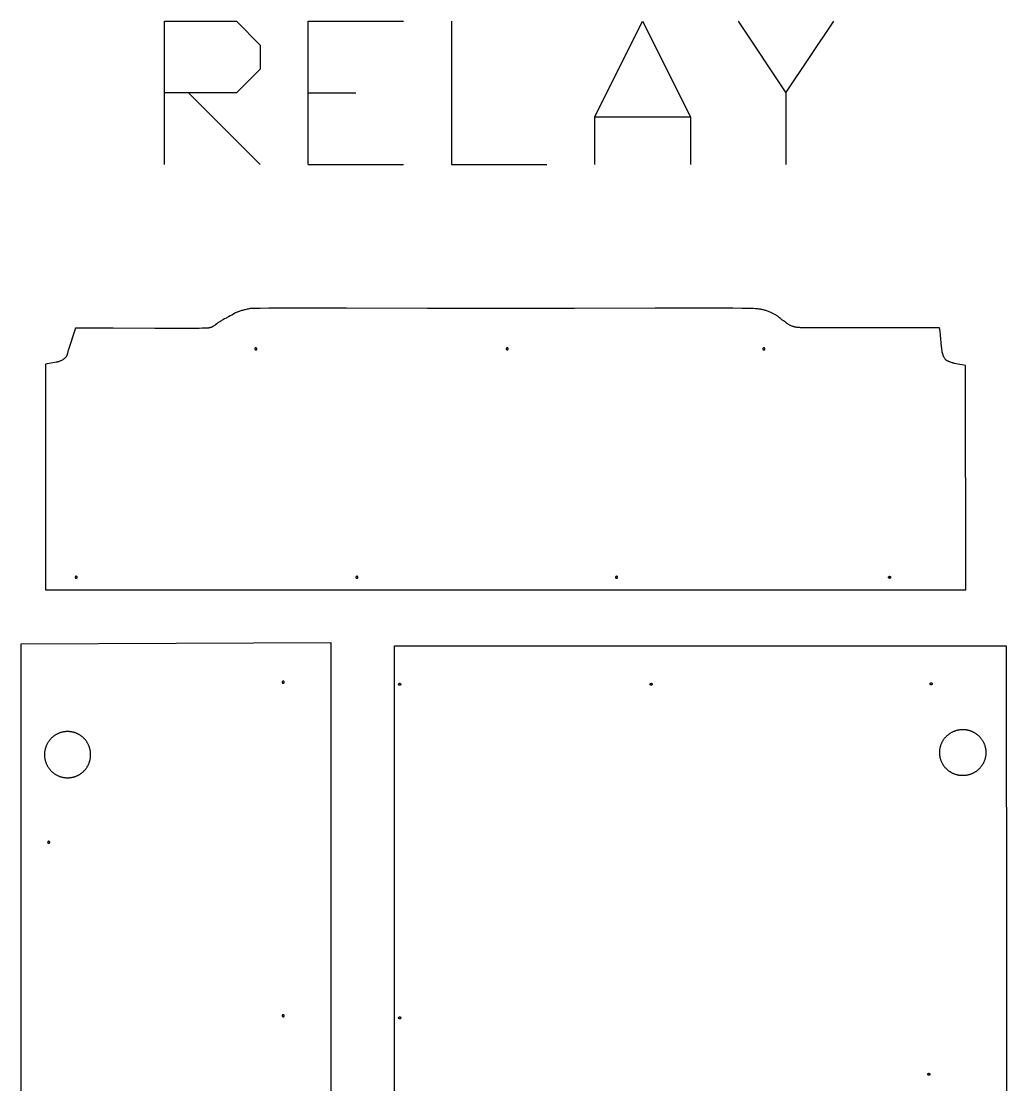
# Model space of a CAD drawing. Extents: x 436 to 6820, y 295 to 5562.
# Drawn here: x 2408 to 4328, y 3489 to 5562 of the extents above; entities that cross this region are included whole.
import ezdxf

# ---------------------------------------------------------------- set-up
doc = ezdxf.new("R2010")
doc.units = 0
doc.layers.add('Default_Layer', color=1, linetype='CONTINUOUS')

msp = doc.modelspace()

# ---------------------------------------------------------------- linework, layer by layer
at = {"layer": 'Default_Layer'}
for points in [[(2687.1, 5282.6), (2687.1, 5562), (2826.8, 5562), (2873.3, 5515.4), (2873.3, 5468.9), (2826.8, 5422.3), (2687.1, 5422.3)], [(2966.5, 5282.6), (2966.5, 5562), (3152.7, 5562)], [(3245.9, 5562), (3245.9, 5282.6), (3432.1, 5282.6)], [(3525.3, 5282.6), (3525.3, 5375.7), (3618.4, 5562), (3711.5, 5375.7), (3711.5, 5282.6)], [(3804.7, 5562), (3897.8, 5422.3), (3897.8, 5282.6)], [(3897.8, 5422.3), (3990.9, 5562)], [(2733.6, 5422.3), (2873.3, 5282.6)], [(2966.5, 5422.3), (3059.6, 5422.3)], [(3525.3, 5375.7), (3711.5, 5375.7)], [(2966.5, 5282.6), (3152.7, 5282.6)], [(2409.3, 3088.6), (2407.7, 3508.9), (2407.7, 3928.9), (2407.7, 4348.8), (2709.3, 4349.9), (3010.9, 4351.1), (3010.9, 3863.2), (3010.9, 3375.3)]]:
    msp.add_lwpolyline(points, dxfattribs=at)
for points in [[(2454.7, 4453.6), (2903.3, 4453.6), (3351.8, 4453.6), (3800.2, 4453.6), (4248, 4453.6), (4247.4, 4891.1), (4244.1, 4891.8), (4240.4, 4892.5), (4233, 4893.9), (4229.6, 4894.6), (4226.4, 4895.2), (4225, 4895.5), (4223.8, 4895.8), (4222.7, 4896.1), (4221.8, 4896.4), (4218.5, 4897.5), (4216.8, 4898), (4216, 4898.3), (4215.2, 4898.7), (4214.4, 4899), (4213.6, 4899.4), (4212.9, 4899.8), (4212.1, 4900.2), (4211.4, 4900.6), (4210.7, 4901.1), (4210, 4901.6), (4209.4, 4902.2), (4208.8, 4902.8), (4208.2, 4903.5), (4207.7, 4904.2), (4207.2, 4904.9), (4206.7, 4905.6), (4206.3, 4906.4), (4205.9, 4907.2), (4205.5, 4908), (4205.1, 4908.9), (4204.7, 4909.7), (4204.4, 4910.6), (4204.1, 4911.4), (4203.5, 4913.1), (4203, 4914.9), (4202.8, 4915.3), (4202.7, 4916), (4202.5, 4916.7), (4202.4, 4917.6), (4202.1, 4919.7), (4201.8, 4922.2), (4201.4, 4925.1), (4201.1, 4928.2), (4200.3, 4935.2), (4199.5, 4942.8), (4198.7, 4950.5), (4198, 4957.9), (4197.6, 4961.4), (4197.2, 4964.7), (4159.9, 4964.6), (4117.7, 4964.6), (4030.2, 4964.5), (3990.9, 4964.4), (3973.6, 4964.4), (3958.5, 4964.4), (3945.8, 4964.5), (3936, 4964.5), (3929.4, 4964.6), (3927.4, 4964.6), (3926.4, 4964.7), (3924.2, 4964.9), (3922, 4965.1), (3919.8, 4965.4), (3918.7, 4965.5), (3917.6, 4965.7), (3916.5, 4965.9), (3915.4, 4966.1), (3914.4, 4966.3), (3913.3, 4966.6), (3912.2, 4966.9), (3911.2, 4967.2), (3910.1, 4967.6), (3909.1, 4967.9), (3908.1, 4968.4), (3907.1, 4968.9), (3906, 4969.4), (3905, 4969.9), (3904, 4970.5), (3903, 4971.2), (3901.9, 4971.8), (3900.9, 4972.5), (3898.9, 4973.9), (3896.9, 4975.4), (3894.9, 4976.8), (3892.9, 4978.2), (3891.9, 4978.9), (3890.9, 4979.6), (3890, 4980.3), (3889, 4981.1), (3887.1, 4982.6), (3885.3, 4984.2), (3883.4, 4985.7), (3882.4, 4986.4), (3881.4, 4987.2), (3880.4, 4987.9), (3879.4, 4988.6), (3878.4, 4989.2), (3877.4, 4989.8), (3876.3, 4990.4), (3875.1, 4991.1), (3873.8, 4991.7), (3872.5, 4992.4), (3871.1, 4993), (3869.7, 4993.7), (3868.2, 4994.4), (3866.7, 4995), (3865.2, 4995.6), (3863.6, 4996.3), (3862, 4996.9), (3860.4, 4997.4), (3858.8, 4998), (3857.2, 4998.5), (3855.7, 4998.9), (3854.2, 4999.4), (3852.6, 4999.7), (3851.1, 5000.1), (3849.5, 5000.4), (3847.9, 5000.6), (3846.3, 5000.9), (3844.7, 5001.1), (3843.1, 5001.3), (3841.4, 5001.5), (3839.8, 5001.6), (3838.1, 5001.8), (3834.8, 5002), (3831.5, 5002.2), (3828.2, 5002.4), (3826.5, 5002.4), (3823.1, 5002.5), (3811.5, 5002.5), (3794.1, 5002.6), (3771.5, 5002.6), (3713.5, 5002.6), (3643, 5002.6), (3485.8, 5002.5), (3409.9, 5002.4), (3342.9, 5002.4), (3275.8, 5002.4), (3199.5, 5002.4), (3041.5, 5002.6), (2970.7, 5002.6), (2912.8, 5002.6), (2890.4, 5002.6), (2873.3, 5002.5), (2862.1, 5002.5), (2858.9, 5002.4), (2858, 5002.4), (2857.6, 5002.4), (2856.6, 5002.3), (2855.6, 5002.2), (2853.6, 5001.9), (2851.7, 5001.6), (2849.7, 5001.2), (2847.8, 5000.8), (2845.9, 5000.4), (2844, 4999.9), (2842.2, 4999.5), (2840.5, 4999), (2838.8, 4998.6), (2837.1, 4998.1), (2835.4, 4997.6), (2833.7, 4997), (2832, 4996.4), (2830.3, 4995.8), (2828.7, 4995.1), (2827.7, 4994.7), (2826.6, 4994.2), (2825.4, 4993.6), (2824, 4992.9), (2821.1, 4991.3), (2817.9, 4989.5), (2814.7, 4987.8), (2811.7, 4986.1), (2807.2, 4983.6), (2804, 4981.9), (2800.8, 4980.2), (2799.3, 4979.3), (2797.7, 4978.4), (2796.1, 4977.5), (2794.6, 4976.5), (2793.8, 4976), (2792.9, 4975.4), (2791.9, 4974.7), (2790.9, 4974), (2788.8, 4972.4), (2786.5, 4970.7), (2785.4, 4969.8), (2784.2, 4969), (2783.1, 4968.3), (2782, 4967.5), (2780.9, 4966.9), (2779.9, 4966.3), (2779.4, 4966), (2778.9, 4965.8), (2778.5, 4965.6), (2778, 4965.4), (2777.1, 4965.1), (2776.2, 4964.9), (2775.3, 4964.6), (2774.4, 4964.4), (2773.5, 4964.3), (2772.6, 4964.2), (2771.7, 4964.1), (2770.7, 4964), (2768.8, 4963.9), (2767, 4963.8), (2765.1, 4963.7), (2763.2, 4963.6), (2762.3, 4963.6), (2760.5, 4963.6), (2754.5, 4963.5), (2745.5, 4963.5), (2733.8, 4963.5), (2704, 4963.5), (2667.8, 4963.5), (2587.1, 4963.6), (2548.1, 4963.6), (2513.7, 4963.6), (2499.2, 4920.5), (2498.7, 4919), (2498.3, 4917.4), (2497.9, 4915.8), (2497.5, 4914.2), (2497.1, 4912.7), (2496.9, 4912), (2496.7, 4911.3), (2496.4, 4910.6), (2496.2, 4910), (2495.9, 4909.5), (2495.6, 4909), (2495.3, 4908.5), (2495, 4908.1), (2494.7, 4907.6), (2494.4, 4907.2), (2494, 4906.8), (2493.6, 4906.4), (2493.3, 4906), (2492.9, 4905.6), (2492.1, 4904.8), (2491.2, 4904.1), (2490.3, 4903.5), (2489.4, 4902.8), (2489, 4902.5), (2488.5, 4902.2), (2487.4, 4901.6), (2486.3, 4901), (2485.1, 4900.4), (2483.9, 4899.9), (2482.7, 4899.4), (2481.5, 4898.9), (2480.2, 4898.5), (2479.5, 4898.3), (2478.6, 4898.1), (2477.4, 4897.8), (2476.1, 4897.5), (2473, 4896.9), (2469.5, 4896.3), (2462, 4894.9), (2458.3, 4894.2), (2454.9, 4893.6), (2454.7, 4453.6)], [(2862.7, 4923.6), (2862.7, 4923.4), (2862.8, 4923.2), (2862.8, 4923), (2862.9, 4922.8), (2863, 4922.6), (2863.1, 4922.5), (2863.2, 4922.3), (2863.3, 4922.2), (2863.5, 4922), (2863.6, 4921.9), (2863.8, 4921.8), (2864, 4921.7), (2864.1, 4921.7), (2864.3, 4921.6), (2864.5, 4921.6), (2864.7, 4921.6), (2864.9, 4921.6), (2865.1, 4921.6), (2865.3, 4921.7), (2865.5, 4921.7), (2865.7, 4921.8), (2865.9, 4921.9), (2866, 4922), (2866.2, 4922.2), (2866.3, 4922.3), (2866.4, 4922.5), (2866.5, 4922.6), (2866.6, 4922.8), (2866.6, 4923), (2866.7, 4923.2), (2866.7, 4923.4), (2866.7, 4923.6), (2866.7, 4923.8), (2866.7, 4924), (2866.6, 4924.2), (2866.6, 4924.4), (2866.5, 4924.5), (2866.4, 4924.7), (2866.3, 4924.8), (2866.2, 4925), (2866, 4925.1), (2865.9, 4925.2), (2865.7, 4925.3), (2865.5, 4925.4), (2865.3, 4925.5), (2865.1, 4925.5), (2864.9, 4925.6), (2864.7, 4925.6), (2864.5, 4925.6), (2864.3, 4925.5), (2864.1, 4925.5), (2864, 4925.4), (2863.8, 4925.3), (2863.6, 4925.2), (2863.5, 4925.1), (2863.3, 4925), (2863.2, 4924.8), (2863.1, 4924.7), (2863, 4924.5), (2862.9, 4924.4), (2862.8, 4924.2), (2862.8, 4924), (2862.7, 4923.8), (2862.7, 4923.6)], [(3352.7, 4923.6), (3352.7, 4923.4), (3352.8, 4923.2), (3352.8, 4923), (3352.9, 4922.8), (3353, 4922.6), (3353.1, 4922.5), (3353.2, 4922.3), (3353.3, 4922.2), (3353.5, 4922), (3353.6, 4921.9), (3353.8, 4921.8), (3354, 4921.7), (3354.1, 4921.7), (3354.3, 4921.6), (3354.5, 4921.6), (3354.7, 4921.6), (3354.9, 4921.6), (3355.1, 4921.6), (3355.3, 4921.7), (3355.5, 4921.7), (3355.7, 4921.8), (3355.9, 4921.9), (3356, 4922), (3356.2, 4922.2), (3356.3, 4922.3), (3356.4, 4922.5), (3356.5, 4922.6), (3356.6, 4922.8), (3356.6, 4923), (3356.7, 4923.2), (3356.7, 4923.4), (3356.7, 4923.6), (3356.7, 4923.8), (3356.7, 4924), (3356.6, 4924.2), (3356.6, 4924.4), (3356.5, 4924.5), (3356.4, 4924.7), (3356.3, 4924.8), (3356.2, 4925), (3356, 4925.1), (3355.9, 4925.2), (3355.7, 4925.3), (3355.5, 4925.4), (3355.3, 4925.5), (3355.1, 4925.5), (3354.9, 4925.6), (3354.7, 4925.6), (3354.5, 4925.6), (3354.3, 4925.5), (3354.1, 4925.5), (3354, 4925.4), (3353.8, 4925.3), (3353.6, 4925.2), (3353.5, 4925.1), (3353.3, 4925), (3353.2, 4924.8), (3353.1, 4924.7), (3353, 4924.5), (3352.9, 4924.4), (3352.8, 4924.2), (3352.8, 4924), (3352.7, 4923.8), (3352.7, 4923.6)], [(3852.7, 4923.6), (3852.7, 4923.4), (3852.8, 4923.2), (3852.8, 4923), (3852.9, 4922.8), (3853, 4922.6), (3853.1, 4922.5), (3853.2, 4922.3), (3853.3, 4922.2), (3853.5, 4922), (3853.6, 4921.9), (3853.8, 4921.8), (3854, 4921.7), (3854.1, 4921.7), (3854.3, 4921.6), (3854.5, 4921.6), (3854.7, 4921.6), (3854.9, 4921.6), (3855.1, 4921.6), (3855.3, 4921.7), (3855.5, 4921.7), (3855.7, 4921.8), (3855.9, 4921.9), (3856, 4922), (3856.2, 4922.2), (3856.3, 4922.3), (3856.4, 4922.5), (3856.5, 4922.6), (3856.6, 4922.8), (3856.6, 4923), (3856.7, 4923.2), (3856.7, 4923.4), (3856.7, 4923.6), (3856.7, 4923.8), (3856.7, 4924), (3856.6, 4924.2), (3856.6, 4924.4), (3856.5, 4924.5), (3856.4, 4924.7), (3856.3, 4924.8), (3856.2, 4925), (3856, 4925.1), (3855.9, 4925.2), (3855.7, 4925.3), (3855.5, 4925.4), (3855.3, 4925.5), (3855.1, 4925.5), (3854.9, 4925.6), (3854.7, 4925.6), (3854.5, 4925.6), (3854.3, 4925.5), (3854.1, 4925.5), (3854, 4925.4), (3853.8, 4925.3), (3853.6, 4925.2), (3853.5, 4925.1), (3853.3, 4925), (3853.2, 4924.8), (3853.1, 4924.7), (3853, 4924.5), (3852.9, 4924.4), (3852.8, 4924.2), (3852.8, 4924), (3852.7, 4923.8), (3852.7, 4923.6)], [(2512.7, 4478.3), (2512.7, 4478.1), (2512.8, 4477.9), (2512.8, 4477.7), (2512.9, 4477.6), (2513, 4477.4), (2513.1, 4477.2), (2513.2, 4477.1), (2513.3, 4476.9), (2513.5, 4476.8), (2513.6, 4476.7), (2513.8, 4476.6), (2514, 4476.5), (2514.1, 4476.4), (2514.3, 4476.4), (2514.5, 4476.3), (2514.7, 4476.3), (2514.9, 4476.3), (2515.1, 4476.4), (2515.3, 4476.4), (2515.5, 4476.5), (2515.7, 4476.6), (2515.9, 4476.7), (2516, 4476.8), (2516.2, 4476.9), (2516.3, 4477.1), (2516.4, 4477.2), (2516.5, 4477.4), (2516.6, 4477.6), (2516.6, 4477.7), (2516.7, 4477.9), (2516.7, 4478.1), (2516.7, 4478.3), (2516.7, 4478.5), (2516.7, 4478.7), (2516.6, 4478.9), (2516.6, 4479.1), (2516.5, 4479.3), (2516.4, 4479.5), (2516.3, 4479.6), (2516.2, 4479.7), (2516, 4479.9), (2515.9, 4480), (2515.7, 4480.1), (2515.5, 4480.2), (2515.3, 4480.2), (2515.1, 4480.3), (2514.9, 4480.3), (2514.7, 4480.3), (2514.5, 4480.3), (2514.3, 4480.3), (2514.1, 4480.2), (2514, 4480.2), (2513.8, 4480.1), (2513.6, 4480), (2513.5, 4479.9), (2513.3, 4479.7), (2513.2, 4479.6), (2513.1, 4479.5), (2513, 4479.3), (2512.9, 4479.1), (2512.8, 4478.9), (2512.8, 4478.7), (2512.7, 4478.5), (2512.7, 4478.3)], [(3059.7, 4478.3), (3059.7, 4478.1), (3059.8, 4477.9), (3059.8, 4477.7), (3059.9, 4477.6), (3060, 4477.4), (3060.1, 4477.2), (3060.2, 4477.1), (3060.3, 4476.9), (3060.5, 4476.8), (3060.6, 4476.7), (3060.8, 4476.6), (3061, 4476.5), (3061.1, 4476.4), (3061.3, 4476.4), (3061.5, 4476.3), (3061.7, 4476.3), (3061.9, 4476.3), (3062.1, 4476.4), (3062.3, 4476.4), (3062.5, 4476.5), (3062.7, 4476.6), (3062.9, 4476.7), (3063, 4476.8), (3063.2, 4476.9), (3063.3, 4477.1), (3063.4, 4477.2), (3063.5, 4477.4), (3063.6, 4477.6), (3063.6, 4477.7), (3063.7, 4477.9), (3063.7, 4478.1), (3063.7, 4478.3), (3063.7, 4478.5), (3063.7, 4478.7), (3063.6, 4478.9), (3063.6, 4479.1), (3063.5, 4479.3), (3063.4, 4479.5), (3063.3, 4479.6), (3063.2, 4479.7), (3063, 4479.9), (3062.9, 4480), (3062.7, 4480.1), (3062.5, 4480.2), (3062.3, 4480.2), (3062.1, 4480.3), (3061.9, 4480.3), (3061.7, 4480.3), (3061.5, 4480.3), (3061.3, 4480.3), (3061.1, 4480.2), (3061, 4480.2), (3060.8, 4480.1), (3060.6, 4480), (3060.5, 4479.9), (3060.3, 4479.7), (3060.2, 4479.6), (3060.1, 4479.5), (3060, 4479.3), (3059.9, 4479.1), (3059.8, 4478.9), (3059.8, 4478.7), (3059.7, 4478.5), (3059.7, 4478.3)], [(3565.7, 4478.3), (3565.7, 4478.1), (3565.8, 4477.9), (3565.8, 4477.7), (3565.9, 4477.6), (3566, 4477.4), (3566.1, 4477.2), (3566.2, 4477.1), (3566.3, 4476.9), (3566.5, 4476.8), (3566.6, 4476.7), (3566.8, 4476.6), (3567, 4476.5), (3567.1, 4476.4), (3567.3, 4476.4), (3567.5, 4476.3), (3567.7, 4476.3), (3567.9, 4476.3), (3568.1, 4476.4), (3568.3, 4476.4), (3568.5, 4476.5), (3568.7, 4476.6), (3568.9, 4476.7), (3569, 4476.8), (3569.2, 4476.9), (3569.3, 4477.1), (3569.4, 4477.2), (3569.5, 4477.4), (3569.6, 4477.6), (3569.6, 4477.7), (3569.7, 4477.9), (3569.7, 4478.1), (3569.7, 4478.3), (3569.7, 4478.5), (3569.7, 4478.7), (3569.6, 4478.9), (3569.6, 4479.1), (3569.5, 4479.3), (3569.4, 4479.5), (3569.3, 4479.6), (3569.2, 4479.7), (3569, 4479.9), (3568.9, 4480), (3568.7, 4480.1), (3568.5, 4480.2), (3568.3, 4480.2), (3568.1, 4480.3), (3567.9, 4480.3), (3567.7, 4480.3), (3567.5, 4480.3), (3567.3, 4480.3), (3567.1, 4480.2), (3567, 4480.2), (3566.8, 4480.1), (3566.6, 4480), (3566.5, 4479.9), (3566.3, 4479.7), (3566.2, 4479.6), (3566.1, 4479.5), (3566, 4479.3), (3565.9, 4479.1), (3565.8, 4478.9), (3565.8, 4478.7), (3565.7, 4478.5), (3565.7, 4478.3)], [(4097.7, 4478.3), (4097.7, 4478.5), (4097.8, 4478.7), (4097.8, 4478.9), (4097.9, 4479.1), (4098, 4479.3), (4098.1, 4479.5), (4098.2, 4479.6), (4098.3, 4479.7), (4098.5, 4479.9), (4098.6, 4480), (4098.8, 4480.1), (4099, 4480.2), (4099.1, 4480.2), (4099.3, 4480.3), (4099.5, 4480.3), (4099.7, 4480.3), (4099.9, 4480.3), (4100.1, 4480.3), (4100.3, 4480.2), (4100.5, 4480.2), (4100.7, 4480.1), (4100.9, 4480), (4101, 4479.9), (4101.2, 4479.7), (4101.3, 4479.6), (4101.4, 4479.5), (4101.5, 4479.3), (4101.6, 4479.1), (4101.6, 4478.9), (4101.7, 4478.7), (4101.7, 4478.5), (4101.7, 4478.3), (4101.7, 4478.1), (4101.7, 4477.9), (4101.6, 4477.7), (4101.6, 4477.6), (4101.5, 4477.4), (4101.4, 4477.2), (4101.3, 4477.1), (4101.2, 4476.9), (4101, 4476.8), (4100.9, 4476.7), (4100.7, 4476.6), (4100.5, 4476.5), (4100.3, 4476.4), (4100.1, 4476.4), (4099.9, 4476.3), (4099.7, 4476.3), (4099.5, 4476.3), (4099.3, 4476.4), (4099.1, 4476.4), (4099, 4476.5), (4098.8, 4476.6), (4098.6, 4476.7), (4098.5, 4476.8), (4098.3, 4476.9), (4098.2, 4477.1), (4098.1, 4477.2), (4098, 4477.4), (4097.9, 4477.6), (4097.8, 4477.7), (4097.8, 4477.9), (4097.7, 4478.1), (4097.7, 4478.3)], [(2918.1, 4271.9), (2918.4, 4271.9), (2918.6, 4271.9), (2918.7, 4271.9), (2918.9, 4272), (2919.1, 4272.1), (2919.3, 4272.2), (2919.4, 4272.3), (2919.6, 4272.4), (2919.7, 4272.6), (2919.8, 4272.7), (2919.9, 4272.9), (2920, 4273.1), (2920.1, 4273.3), (2920.1, 4273.4), (2920.1, 4273.6), (2920.1, 4273.9), (2920.1, 4274.1), (2920.1, 4274.3), (2920.1, 4274.4), (2920, 4274.6), (2919.9, 4274.8), (2919.8, 4275), (2919.7, 4275.1), (2919.6, 4275.3), (2919.4, 4275.4), (2919.3, 4275.5), (2919.1, 4275.6), (2918.9, 4275.7), (2918.7, 4275.8), (2918.6, 4275.8), (2918.4, 4275.8), (2918.1, 4275.9), (2917.9, 4275.8), (2917.7, 4275.8), (2917.6, 4275.8), (2917.4, 4275.7), (2917.2, 4275.6), (2917, 4275.5), (2916.9, 4275.4), (2916.7, 4275.3), (2916.6, 4275.1), (2916.5, 4275), (2916.4, 4274.8), (2916.3, 4274.6), (2916.2, 4274.4), (2916.2, 4274.3), (2916.2, 4274.1), (2916.1, 4273.9), (2916.2, 4273.6), (2916.2, 4273.4), (2916.2, 4273.3), (2916.3, 4273.1), (2916.4, 4272.9), (2916.5, 4272.7), (2916.6, 4272.6), (2916.7, 4272.4), (2916.9, 4272.3), (2917, 4272.2), (2917.2, 4272.1), (2917.4, 4272), (2917.6, 4271.9), (2917.7, 4271.9), (2917.9, 4271.9), (2918.1, 4271.9)], [(3145.1, 4271.8), (3145.3, 4271.8), (3145.5, 4271.7), (3145.7, 4271.7), (3145.9, 4271.6), (3146.1, 4271.5), (3146.2, 4271.4), (3146.4, 4271.3), (3146.5, 4271.2), (3146.6, 4271), (3146.8, 4270.9), (3146.9, 4270.7), (3146.9, 4270.5), (3147, 4270.4), (3147.1, 4270.2), (3147.1, 4270), (3147.1, 4269.8), (3147.1, 4269.6), (3147.1, 4269.4), (3147, 4269.2), (3146.9, 4269), (3146.9, 4268.8), (3146.8, 4268.6), (3146.6, 4268.5), (3146.5, 4268.4), (3146.4, 4268.2), (3146.2, 4268.1), (3146.1, 4268), (3145.9, 4267.9), (3145.7, 4267.9), (3145.5, 4267.8), (3145.3, 4267.8), (3145.1, 4267.8), (3144.9, 4267.8), (3144.7, 4267.8), (3144.5, 4267.9), (3144.3, 4267.9), (3144.2, 4268), (3144, 4268.1), (3143.8, 4268.2), (3143.7, 4268.4), (3143.6, 4268.5), (3143.4, 4268.6), (3143.3, 4268.8), (3143.3, 4269), (3143.2, 4269.2), (3143.1, 4269.4), (3143.1, 4269.6), (3143.1, 4269.8), (3143.1, 4270), (3143.1, 4270.2), (3143.2, 4270.4), (3143.3, 4270.5), (3143.3, 4270.7), (3143.4, 4270.9), (3143.6, 4271), (3143.7, 4271.2), (3143.8, 4271.3), (3144, 4271.4), (3144.2, 4271.5), (3144.3, 4271.6), (3144.5, 4271.7), (3144.7, 4271.7), (3144.9, 4271.8), (3145.1, 4271.8)], [(3635.1, 4271.8), (3635.3, 4271.8), (3635.5, 4271.7), (3635.7, 4271.7), (3635.9, 4271.6), (3636.1, 4271.5), (3636.2, 4271.4), (3636.4, 4271.3), (3636.5, 4271.2), (3636.6, 4271), (3636.8, 4270.9), (3636.9, 4270.7), (3636.9, 4270.5), (3637, 4270.4), (3637.1, 4270.2), (3637.1, 4270), (3637.1, 4269.8), (3637.1, 4269.6), (3637.1, 4269.4), (3637, 4269.2), (3636.9, 4269), (3636.9, 4268.8), (3636.8, 4268.6), (3636.6, 4268.5), (3636.5, 4268.4), (3636.4, 4268.2), (3636.2, 4268.1), (3636.1, 4268), (3635.9, 4267.9), (3635.7, 4267.9), (3635.5, 4267.8), (3635.3, 4267.8), (3635.1, 4267.8), (3634.9, 4267.8), (3634.7, 4267.8), (3634.5, 4267.9), (3634.3, 4267.9), (3634.2, 4268), (3634, 4268.1), (3633.8, 4268.2), (3633.7, 4268.4), (3633.6, 4268.5), (3633.4, 4268.6), (3633.3, 4268.8), (3633.3, 4269), (3633.2, 4269.2), (3633.1, 4269.4), (3633.1, 4269.6), (3633.1, 4269.8), (3633.1, 4270), (3633.1, 4270.2), (3633.2, 4270.4), (3633.3, 4270.5), (3633.3, 4270.7), (3633.4, 4270.9), (3633.6, 4271), (3633.7, 4271.2), (3633.8, 4271.3), (3634, 4271.4), (3634.2, 4271.5), (3634.3, 4271.6), (3634.5, 4271.7), (3634.7, 4271.7), (3634.9, 4271.8), (3635.1, 4271.8)], [(4180.7, 4272.7), (4180.9, 4272.7), (4181.1, 4272.7), (4181.3, 4272.6), (4181.4, 4272.5), (4181.6, 4272.5), (4181.8, 4272.4), (4181.9, 4272.2), (4182.1, 4272.1), (4182.2, 4272), (4182.3, 4271.8), (4182.4, 4271.7), (4182.5, 4271.5), (4182.6, 4271.3), (4182.6, 4271.1), (4182.7, 4270.9), (4182.7, 4270.7), (4182.7, 4270.5), (4182.6, 4270.3), (4182.6, 4270.1), (4182.5, 4269.9), (4182.4, 4269.8), (4182.3, 4269.6), (4182.2, 4269.4), (4182.1, 4269.3), (4181.9, 4269.2), (4181.8, 4269), (4181.6, 4268.9), (4181.4, 4268.9), (4181.3, 4268.8), (4181.1, 4268.7), (4180.9, 4268.7), (4180.7, 4268.7), (4180.5, 4268.7), (4180.3, 4268.7), (4180.1, 4268.8), (4179.9, 4268.9), (4179.7, 4268.9), (4179.6, 4269), (4179.4, 4269.2), (4179.3, 4269.3), (4179.1, 4269.4), (4179, 4269.6), (4178.9, 4269.8), (4178.8, 4269.9), (4178.8, 4270.1), (4178.7, 4270.3), (4178.7, 4270.5), (4178.7, 4270.7), (4178.7, 4270.9), (4178.7, 4271.1), (4178.8, 4271.3), (4178.8, 4271.5), (4178.9, 4271.7), (4179, 4271.8), (4179.1, 4272), (4179.3, 4272.1), (4179.4, 4272.2), (4179.6, 4272.4), (4179.7, 4272.5), (4179.9, 4272.5), (4180.1, 4272.6), (4180.3, 4272.7), (4180.5, 4272.7), (4180.7, 4272.7)], [(2497.9, 4087.6), (2499.1, 4087.7), (2500.3, 4087.7), (2501.4, 4087.8), (2502.5, 4087.9), (2503.7, 4088), (2504.8, 4088.2), (2505.9, 4088.3), (2507, 4088.6), (2508.1, 4088.8), (2509.2, 4089.1), (2510.3, 4089.3), (2511.3, 4089.7), (2512.4, 4090), (2513.4, 4090.4), (2514.4, 4090.8), (2515.5, 4091.2), (2516.5, 4091.6), (2517.5, 4092.1), (2518.4, 4092.6), (2519.4, 4093.1), (2520.3, 4093.6), (2521.3, 4094.2), (2522.2, 4094.7), (2523.1, 4095.3), (2524, 4095.9), (2524.9, 4096.6), (2525.7, 4097.2), (2526.6, 4097.9), (2527.4, 4098.6), (2528.2, 4099.3), (2529, 4100.1), (2529.8, 4100.8), (2530.5, 4101.6), (2531.3, 4102.4), (2532, 4103.2), (2532.7, 4104), (2533.4, 4104.9), (2534, 4105.7), (2534.6, 4106.6), (2535.3, 4107.5), (2535.9, 4108.4), (2536.4, 4109.3), (2537, 4110.2), (2537.5, 4111.2), (2538, 4112.2), (2538.5, 4113.1), (2539, 4114.1), (2539.4, 4115.1), (2539.8, 4116.1), (2540.2, 4117.2), (2540.6, 4118.2), (2540.9, 4119.3), (2541.2, 4120.3), (2541.5, 4121.4), (2541.8, 4122.5), (2542, 4123.6), (2542.2, 4124.7), (2542.4, 4125.8), (2542.6, 4126.9), (2542.7, 4128), (2542.8, 4129.2), (2542.9, 4130.3), (2542.9, 4131.5), (2542.9, 4132.6), (2542.9, 4133.8), (2542.9, 4135), (2542.8, 4136.1), (2542.7, 4137.2), (2542.6, 4138.4), (2542.4, 4139.5), (2542.2, 4140.6), (2542, 4141.7), (2541.8, 4142.8), (2541.5, 4143.9), (2541.2, 4145), (2540.9, 4146), (2540.6, 4147.1), (2540.2, 4148.1), (2539.8, 4149.1), (2539.4, 4150.2), (2539, 4151.2), (2538.5, 4152.1), (2538, 4153.1), (2537.5, 4154.1), (2537, 4155), (2536.4, 4156), (2535.9, 4156.9), (2535.3, 4157.8), (2534.6, 4158.7), (2534, 4159.6), (2533.4, 4160.4), (2532.7, 4161.3), (2532, 4162.1), (2531.3, 4162.9), (2530.5, 4163.7), (2529.8, 4164.5), (2529, 4165.2), (2528.2, 4165.9), (2527.4, 4166.7), (2526.6, 4167.4), (2525.7, 4168), (2524.9, 4168.7), (2524, 4169.3), (2523.1, 4170), (2522.2, 4170.5), (2521.3, 4171.1), (2520.3, 4171.7), (2519.4, 4172.2), (2518.4, 4172.7), (2517.5, 4173.2), (2516.5, 4173.7), (2515.5, 4174.1), (2514.4, 4174.5), (2513.4, 4174.9), (2512.4, 4175.3), (2511.3, 4175.6), (2510.3, 4175.9), (2509.2, 4176.2), (2508.1, 4176.5), (2507, 4176.7), (2505.9, 4176.9), (2504.8, 4177.1), (2503.7, 4177.3), (2502.5, 4177.4), (2501.4, 4177.5), (2500.3, 4177.6), (2499.1, 4177.6), (2497.9, 4177.6), (2496.8, 4177.6), (2495.6, 4177.6), (2494.5, 4177.5), (2493.3, 4177.4), (2492.2, 4177.3), (2491.1, 4177.1), (2490, 4176.9), (2488.9, 4176.7), (2487.8, 4176.5), (2486.7, 4176.2), (2485.6, 4175.9), (2484.6, 4175.6), (2483.5, 4175.3), (2482.5, 4174.9), (2481.4, 4174.5), (2480.4, 4174.1), (2479.4, 4173.7), (2478.4, 4173.2), (2477.5, 4172.7), (2476.5, 4172.2), (2475.5, 4171.7), (2474.6, 4171.1), (2473.7, 4170.5), (2472.8, 4170), (2471.9, 4169.3), (2471, 4168.7), (2470.2, 4168), (2469.3, 4167.4), (2468.5, 4166.7), (2467.7, 4165.9), (2466.9, 4165.2), (2466.1, 4164.5), (2465.4, 4163.7), (2464.6, 4162.9), (2463.9, 4162.1), (2463.2, 4161.3), (2462.5, 4160.4), (2461.9, 4159.6), (2461.3, 4158.7), (2460.6, 4157.8), (2460, 4156.9), (2459.5, 4156), (2458.9, 4155), (2458.4, 4154.1), (2457.9, 4153.1), (2457.4, 4152.1), (2456.9, 4151.2), (2456.5, 4150.2), (2456.1, 4149.1), (2455.7, 4148.1), (2455.3, 4147.1), (2455, 4146), (2454.7, 4145), (2454.4, 4143.9), (2454.1, 4142.8), (2453.9, 4141.7), (2453.7, 4140.6), (2453.5, 4139.5), (2453.3, 4138.4), (2453.2, 4137.2), (2453.1, 4136.1), (2453, 4135), (2453, 4133.8), (2452.9, 4132.6), (2453, 4131.5), (2453, 4130.3), (2453.1, 4129.2), (2453.2, 4128), (2453.3, 4126.9), (2453.5, 4125.8), (2453.7, 4124.7), (2453.9, 4123.6), (2454.1, 4122.5), (2454.4, 4121.4), (2454.7, 4120.3), (2455, 4119.3), (2455.3, 4118.2), (2455.7, 4117.2), (2456.1, 4116.1), (2456.5, 4115.1), (2456.9, 4114.1), (2457.4, 4113.1), (2457.9, 4112.2), (2458.4, 4111.2), (2458.9, 4110.2), (2459.5, 4109.3), (2460, 4108.4), (2460.6, 4107.5), (2461.3, 4106.6), (2461.9, 4105.7), (2462.5, 4104.9), (2463.2, 4104), (2463.9, 4103.2), (2464.6, 4102.4), (2465.4, 4101.6), (2466.1, 4100.8), (2466.9, 4100.1), (2467.7, 4099.3), (2468.5, 4098.6), (2469.3, 4097.9), (2470.2, 4097.2), (2471, 4096.6), (2471.9, 4095.9), (2472.8, 4095.3), (2473.7, 4094.7), (2474.6, 4094.2), (2475.5, 4093.6), (2476.5, 4093.1), (2477.5, 4092.6), (2478.4, 4092.1), (2479.4, 4091.6), (2480.4, 4091.2), (2481.4, 4090.8), (2482.5, 4090.4), (2483.5, 4090), (2484.6, 4089.7), (2485.6, 4089.3), (2486.7, 4089.1), (2487.8, 4088.8), (2488.9, 4088.6), (2490, 4088.3), (2491.1, 4088.2), (2492.2, 4088), (2493.3, 4087.9), (2494.5, 4087.8), (2495.6, 4087.7), (2496.8, 4087.7), (2497.9, 4087.6)], [(4242.4, 4181.8), (4243.5, 4181.8), (4244.7, 4181.7), (4245.8, 4181.6), (4247, 4181.5), (4248.1, 4181.4), (4249.2, 4181.3), (4250.3, 4181.1), (4251.4, 4180.9), (4252.5, 4180.6), (4253.6, 4180.4), (4254.7, 4180.1), (4255.7, 4179.7), (4256.8, 4179.4), (4257.8, 4179), (4258.9, 4178.6), (4259.9, 4178.2), (4260.9, 4177.8), (4261.9, 4177.3), (4262.8, 4176.8), (4263.8, 4176.3), (4264.8, 4175.8), (4265.7, 4175.3), (4266.6, 4174.7), (4267.5, 4174.1), (4268.4, 4173.5), (4269.3, 4172.8), (4270.1, 4172.2), (4271, 4171.5), (4271.8, 4170.8), (4272.6, 4170.1), (4273.4, 4169.3), (4274.2, 4168.6), (4274.9, 4167.8), (4275.7, 4167), (4276.4, 4166.2), (4277.1, 4165.4), (4277.8, 4164.6), (4278.4, 4163.7), (4279, 4162.8), (4279.7, 4161.9), (4280.3, 4161), (4280.8, 4160.1), (4281.4, 4159.2), (4281.9, 4158.2), (4282.4, 4157.3), (4282.9, 4156.3), (4283.4, 4155.3), (4283.8, 4154.3), (4284.2, 4153.3), (4284.6, 4152.2), (4285, 4151.2), (4285.3, 4150.2), (4285.6, 4149.1), (4285.9, 4148), (4286.2, 4146.9), (4286.4, 4145.8), (4286.6, 4144.7), (4286.8, 4143.6), (4287, 4142.5), (4287.1, 4141.4), (4287.2, 4140.2), (4287.3, 4139.1), (4287.3, 4137.9), (4287.4, 4136.8), (4287.3, 4135.6), (4287.3, 4134.5), (4287.2, 4133.3), (4287.1, 4132.2), (4287, 4131), (4286.8, 4129.9), (4286.6, 4128.8), (4286.4, 4127.7), (4286.2, 4126.6), (4285.9, 4125.5), (4285.6, 4124.4), (4285.3, 4123.4), (4285, 4122.3), (4284.6, 4121.3), (4284.2, 4120.3), (4283.8, 4119.3), (4283.4, 4118.2), (4282.9, 4117.3), (4282.4, 4116.3), (4281.9, 4115.3), (4281.4, 4114.4), (4280.8, 4113.4), (4280.3, 4112.5), (4279.7, 4111.6), (4279, 4110.7), (4278.4, 4109.8), (4277.8, 4109), (4277.1, 4108.1), (4276.4, 4107.3), (4275.7, 4106.5), (4274.9, 4105.7), (4274.2, 4104.9), (4273.4, 4104.2), (4272.6, 4103.5), (4271.8, 4102.7), (4271, 4102), (4270.1, 4101.4), (4269.3, 4100.7), (4268.4, 4100.1), (4267.5, 4099.5), (4266.6, 4098.9), (4265.7, 4098.3), (4264.8, 4097.7), (4263.8, 4097.2), (4262.8, 4096.7), (4261.9, 4096.2), (4260.9, 4095.7), (4259.9, 4095.3), (4258.9, 4094.9), (4257.8, 4094.5), (4256.8, 4094.1), (4255.7, 4093.8), (4254.7, 4093.5), (4253.6, 4093.2), (4252.5, 4092.9), (4251.4, 4092.7), (4250.3, 4092.5), (4249.2, 4092.3), (4248.1, 4092.1), (4247, 4092), (4245.8, 4091.9), (4244.7, 4091.8), (4243.5, 4091.8), (4242.4, 4091.8), (4241.2, 4091.8), (4240, 4091.8), (4238.9, 4091.9), (4237.8, 4092), (4236.6, 4092.1), (4235.5, 4092.3), (4234.4, 4092.5), (4233.3, 4092.7), (4232.2, 4092.9), (4231.1, 4093.2), (4230, 4093.5), (4229, 4093.8), (4227.9, 4094.1), (4226.9, 4094.5), (4225.9, 4094.9), (4224.8, 4095.3), (4223.8, 4095.7), (4222.8, 4096.2), (4221.9, 4096.7), (4220.9, 4097.2), (4220, 4097.7), (4219, 4098.3), (4218.1, 4098.9), (4217.2, 4099.5), (4216.3, 4100.1), (4215.4, 4100.7), (4214.6, 4101.4), (4213.7, 4102), (4212.9, 4102.7), (4212.1, 4103.5), (4211.3, 4104.2), (4210.5, 4104.9), (4209.8, 4105.7), (4209, 4106.5), (4208.3, 4107.3), (4207.6, 4108.1), (4206.9, 4109), (4206.3, 4109.8), (4205.7, 4110.7), (4205, 4111.6), (4204.4, 4112.5), (4203.9, 4113.4), (4203.3, 4114.4), (4202.8, 4115.3), (4202.3, 4116.3), (4201.8, 4117.3), (4201.3, 4118.2), (4200.9, 4119.3), (4200.5, 4120.3), (4200.1, 4121.3), (4199.7, 4122.3), (4199.4, 4123.4), (4199.1, 4124.4), (4198.8, 4125.5), (4198.5, 4126.6), (4198.3, 4127.7), (4198.1, 4128.8), (4197.9, 4129.9), (4197.7, 4131), (4197.6, 4132.2), (4197.5, 4133.3), (4197.4, 4134.5), (4197.4, 4135.6), (4197.4, 4136.8), (4197.4, 4137.9), (4197.4, 4139.1), (4197.5, 4140.2), (4197.6, 4141.4), (4197.7, 4142.5), (4197.9, 4143.6), (4198.1, 4144.7), (4198.3, 4145.8), (4198.5, 4146.9), (4198.8, 4148), (4199.1, 4149.1), (4199.4, 4150.2), (4199.7, 4151.2), (4200.1, 4152.2), (4200.5, 4153.3), (4200.9, 4154.3), (4201.3, 4155.3), (4201.8, 4156.3), (4202.3, 4157.3), (4202.8, 4158.2), (4203.3, 4159.2), (4203.9, 4160.1), (4204.4, 4161), (4205, 4161.9), (4205.7, 4162.8), (4206.3, 4163.7), (4206.9, 4164.6), (4207.6, 4165.4), (4208.3, 4166.2), (4209, 4167), (4209.8, 4167.8), (4210.5, 4168.6), (4211.3, 4169.3), (4212.1, 4170.1), (4212.9, 4170.8), (4213.7, 4171.5), (4214.6, 4172.2), (4215.4, 4172.8), (4216.3, 4173.5), (4217.2, 4174.1), (4218.1, 4174.7), (4219, 4175.3), (4220, 4175.8), (4220.9, 4176.3), (4221.9, 4176.8), (4222.8, 4177.3), (4223.8, 4177.8), (4224.8, 4178.2), (4225.9, 4178.6), (4226.9, 4179), (4227.9, 4179.4), (4229, 4179.7), (4230, 4180.1), (4231.1, 4180.4), (4232.2, 4180.6), (4233.3, 4180.9), (4234.4, 4181.1), (4235.5, 4181.3), (4236.6, 4181.4), (4237.8, 4181.5), (4238.9, 4181.6), (4240, 4181.7), (4241.2, 4181.8), (4242.4, 4181.8)], [(2461.1, 3959.9), (2461.4, 3959.9), (2461.6, 3959.9), (2461.7, 3959.9), (2461.9, 3960), (2462.1, 3960.1), (2462.3, 3960.2), (2462.4, 3960.3), (2462.6, 3960.4), (2462.7, 3960.6), (2462.8, 3960.7), (2462.9, 3960.9), (2463, 3961.1), (2463.1, 3961.3), (2463.1, 3961.4), (2463.1, 3961.6), (2463.1, 3961.9), (2463.1, 3962.1), (2463.1, 3962.3), (2463.1, 3962.4), (2463, 3962.6), (2462.9, 3962.8), (2462.8, 3963), (2462.7, 3963.1), (2462.6, 3963.3), (2462.4, 3963.4), (2462.3, 3963.5), (2462.1, 3963.6), (2461.9, 3963.7), (2461.7, 3963.8), (2461.6, 3963.8), (2461.4, 3963.8), (2461.1, 3963.9), (2460.9, 3963.8), (2460.7, 3963.8), (2460.6, 3963.8), (2460.4, 3963.7), (2460.2, 3963.6), (2460, 3963.5), (2459.9, 3963.4), (2459.7, 3963.3), (2459.6, 3963.1), (2459.5, 3963), (2459.4, 3962.8), (2459.3, 3962.6), (2459.2, 3962.4), (2459.2, 3962.3), (2459.2, 3962.1), (2459.1, 3961.9), (2459.2, 3961.6), (2459.2, 3961.4), (2459.2, 3961.3), (2459.3, 3961.1), (2459.4, 3960.9), (2459.5, 3960.7), (2459.6, 3960.6), (2459.7, 3960.4), (2459.9, 3960.3), (2460, 3960.2), (2460.2, 3960.1), (2460.4, 3960), (2460.6, 3959.9), (2460.7, 3959.9), (2460.9, 3959.9), (2461.1, 3959.9)], [(2918.1, 3621.9), (2918.4, 3621.9), (2918.6, 3621.9), (2918.7, 3621.9), (2918.9, 3622), (2919.1, 3622.1), (2919.3, 3622.2), (2919.4, 3622.3), (2919.6, 3622.4), (2919.7, 3622.6), (2919.8, 3622.7), (2919.9, 3622.9), (2920, 3623.1), (2920.1, 3623.3), (2920.1, 3623.4), (2920.1, 3623.6), (2920.1, 3623.9), (2920.1, 3624.1), (2920.1, 3624.3), (2920.1, 3624.4), (2920, 3624.6), (2919.9, 3624.8), (2919.8, 3625), (2919.7, 3625.1), (2919.6, 3625.3), (2919.4, 3625.4), (2919.3, 3625.5), (2919.1, 3625.6), (2918.9, 3625.7), (2918.7, 3625.8), (2918.6, 3625.8), (2918.4, 3625.8), (2918.1, 3625.9), (2917.9, 3625.8), (2917.7, 3625.8), (2917.6, 3625.8), (2917.4, 3625.7), (2917.2, 3625.6), (2917, 3625.5), (2916.9, 3625.4), (2916.7, 3625.3), (2916.6, 3625.1), (2916.5, 3625), (2916.4, 3624.8), (2916.3, 3624.6), (2916.2, 3624.4), (2916.2, 3624.3), (2916.2, 3624.1), (2916.1, 3623.9), (2916.2, 3623.6), (2916.2, 3623.4), (2916.2, 3623.3), (2916.3, 3623.1), (2916.4, 3622.9), (2916.5, 3622.7), (2916.6, 3622.6), (2916.7, 3622.4), (2916.9, 3622.3), (2917, 3622.2), (2917.2, 3622.1), (2917.4, 3622), (2917.6, 3621.9), (2917.7, 3621.9), (2917.9, 3621.9), (2918.1, 3621.9)], [(3145.1, 3621.8), (3145.3, 3621.8), (3145.5, 3621.7), (3145.7, 3621.7), (3145.9, 3621.6), (3146.1, 3621.5), (3146.2, 3621.4), (3146.4, 3621.3), (3146.5, 3621.2), (3146.6, 3621), (3146.8, 3620.9), (3146.9, 3620.7), (3146.9, 3620.5), (3147, 3620.4), (3147.1, 3620.2), (3147.1, 3620), (3147.1, 3619.8), (3147.1, 3619.6), (3147.1, 3619.4), (3147, 3619.2), (3146.9, 3619), (3146.9, 3618.8), (3146.8, 3618.6), (3146.6, 3618.5), (3146.5, 3618.4), (3146.4, 3618.2), (3146.2, 3618.1), (3146.1, 3618), (3145.9, 3617.9), (3145.7, 3617.9), (3145.5, 3617.8), (3145.3, 3617.8), (3145.1, 3617.8), (3144.9, 3617.8), (3144.7, 3617.8), (3144.5, 3617.9), (3144.3, 3617.9), (3144.2, 3618), (3144, 3618.1), (3143.8, 3618.2), (3143.7, 3618.4), (3143.6, 3618.5), (3143.4, 3618.6), (3143.3, 3618.8), (3143.3, 3619), (3143.2, 3619.2), (3143.1, 3619.4), (3143.1, 3619.6), (3143.1, 3619.8), (3143.1, 3620), (3143.1, 3620.2), (3143.2, 3620.4), (3143.3, 3620.5), (3143.3, 3620.7), (3143.4, 3620.9), (3143.6, 3621), (3143.7, 3621.2), (3143.8, 3621.3), (3144, 3621.4), (3144.2, 3621.5), (3144.3, 3621.6), (3144.5, 3621.7), (3144.7, 3621.7), (3144.9, 3621.8), (3145.1, 3621.8)], [(4176.1, 3511.8), (4176.3, 3511.8), (4176.5, 3511.7), (4176.7, 3511.7), (4176.9, 3511.6), (4177.1, 3511.5), (4177.2, 3511.4), (4177.4, 3511.3), (4177.5, 3511.2), (4177.6, 3511), (4177.8, 3510.9), (4177.9, 3510.7), (4177.9, 3510.5), (4178, 3510.4), (4178.1, 3510.2), (4178.1, 3510), (4178.1, 3509.8), (4178.1, 3509.6), (4178.1, 3509.4), (4178, 3509.2), (4177.9, 3509), (4177.9, 3508.8), (4177.8, 3508.6), (4177.6, 3508.5), (4177.5, 3508.4), (4177.4, 3508.2), (4177.2, 3508.1), (4177.1, 3508), (4176.9, 3507.9), (4176.7, 3507.9), (4176.5, 3507.8), (4176.3, 3507.8), (4176.1, 3507.8), (4175.9, 3507.8), (4175.7, 3507.8), (4175.5, 3507.9), (4175.3, 3507.9), (4175.2, 3508), (4175, 3508.1), (4174.8, 3508.2), (4174.7, 3508.4), (4174.6, 3508.5), (4174.4, 3508.6), (4174.3, 3508.8), (4174.3, 3509), (4174.2, 3509.2), (4174.1, 3509.4), (4174.1, 3509.6), (4174.1, 3509.8), (4174.1, 3510), (4174.1, 3510.2), (4174.2, 3510.4), (4174.3, 3510.5), (4174.3, 3510.7), (4174.4, 3510.9), (4174.6, 3511), (4174.7, 3511.2), (4174.8, 3511.3), (4175, 3511.4), (4175.2, 3511.5), (4175.3, 3511.6), (4175.5, 3511.7), (4175.7, 3511.7), (4175.9, 3511.8), (4176.1, 3511.8)]]:
    msp.add_lwpolyline(points, close=True, dxfattribs=at)
msp.add_lwpolyline([(3135.1, 1904.9), (3135.1, 4344.7), (4327.1, 4344.8), (4328, 3088.3, -0.342231)], format="xyb", dxfattribs=at)

doc.saveas('drawing.dxf')
